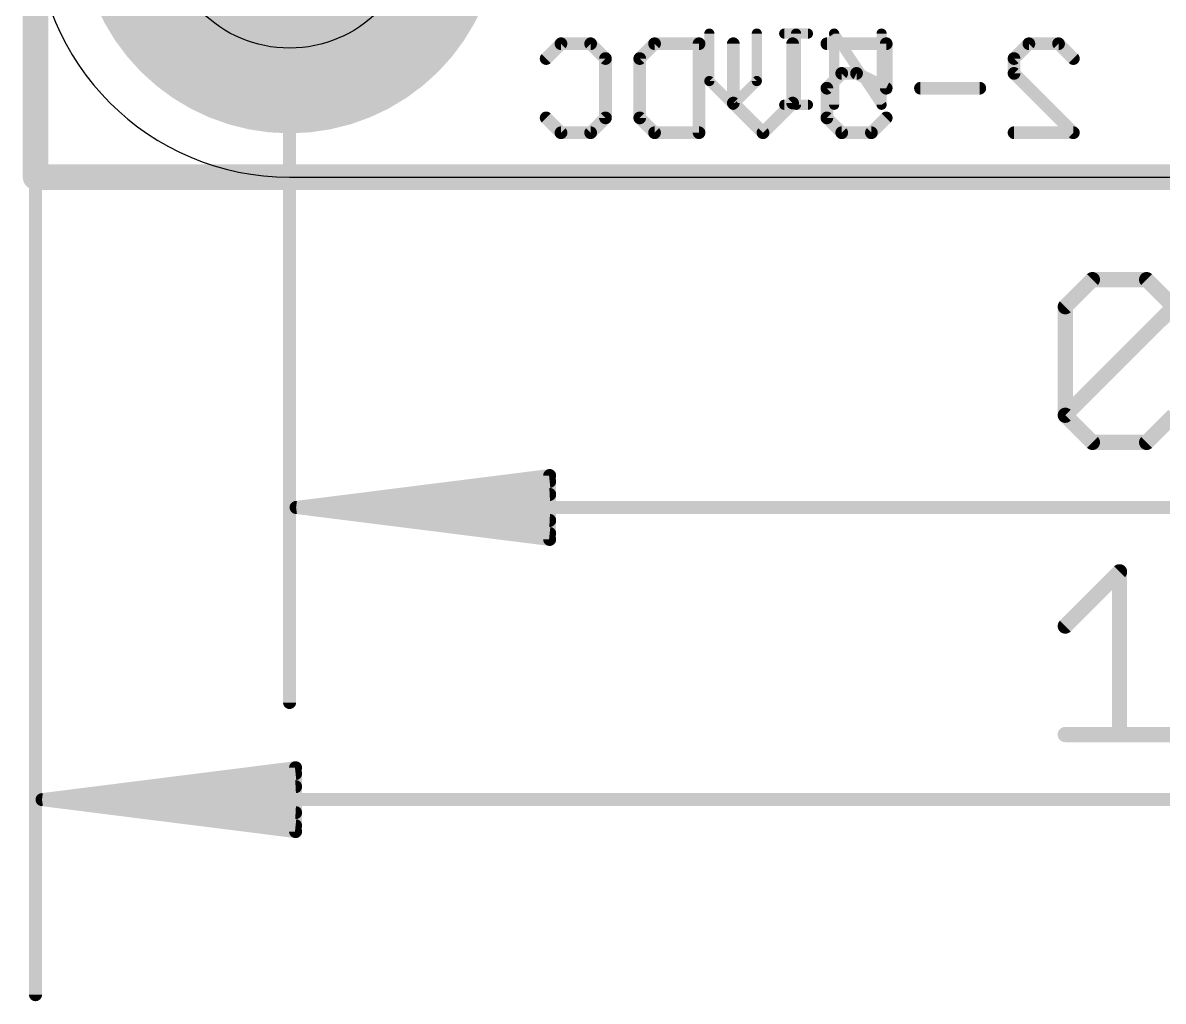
# Model space of a CAD drawing. Extents: x -1.2 to 34.1, y -8.2 to 17.9.
# Drawn here: x -0.13 to 11.27, y -8.24 to 1.54 of the extents above; entities that cross this region are included whole.
import ezdxf

# ---------------------------------------------------------------- set-up
doc = ezdxf.new("R2010")
doc.units = 0
for name, color, linetype in [('1', 12, 'CONTINUOUS'), ('16', 5, 'CONTINUOUS'), ('17', 110, 'CONTINUOUS'), ('20', 53, 'CONTINUOUS'), ('21', 40, 'CONTINUOUS'), ('22', 6, 'CONTINUOUS'), ('29', 253, 'CONTINUOUS'), ('30', 253, 'CONTINUOUS'), ('39', 12, 'CONTINUOUS'), ('40', 132, 'CONTINUOUS'), ('41', 12, 'CONTINUOUS'), ('42', 132, 'CONTINUOUS'), ('44', 253, 'CONTINUOUS'), ('47', 253, 'CONTINUOUS')]:
    doc.layers.add(name, color=color, linetype=linetype)

# ---------------------------------------------------------------- blocks, each defined once
blk = doc.blocks.new('ROUNDP')
at = {"const_width": 0.5}
blk.add_lwpolyline([(0, -0.25, 1), (0, 0.25, 1), (0, -0.25)], format="xyb", dxfattribs=at)

msp = doc.modelspace()

# ---------------------------------------------------------------- linework, layer by layer
at = {"layer": '1', "const_width": 0.254}
for points in [[(0, 0), (0, 17.78)], [(25.4, 0), (0, 0)]]:
    msp.add_lwpolyline(points, dxfattribs=at)
at = {"layer": '1', "const_width": 0.127}
for points in [[(0, 0.0635, 1), (0, -0.0635)], [(-0.0635, 0, 1), (0.0635, 0)]]:
    msp.add_lwpolyline(points, format="xyb", dxfattribs=at)
at = {"layer": '16', "const_width": 0.254}
for points in [[(0, 0), (0, 17.78)], [(25.4, 0), (0, 0)]]:
    msp.add_lwpolyline(points, dxfattribs=at)
at = {"layer": '16', "const_width": 0.127}
for points in [[(0, 0.0635, 1), (0, -0.0635)], [(-0.0635, 0, 1), (0.0635, 0)]]:
    msp.add_lwpolyline(points, format="xyb", dxfattribs=at)
at = {"layer": '20'}
msp.add_line((2.54, 0), (22.86, 0), dxfattribs=at)
msp.add_arc((2.54, 2.54), 2.54, 180, 270, dxfattribs=at)
at = {"layer": '21'}
for points, const_width in [([(2.54, 0.54, 1), (2.54, 4.54, 1), (2.54, 0.54)], 0.2032), ([(6.7618, 1.4357, 1), (6.711, 1.4357)], 0.0508), ([(7.2364, 1.4357, 1), (7.1856, 1.4357)], 0.0508), ([(7.4848, 1.4611, 1), (7.4848, 1.4103)], 0.0508), ([(7.6289, 1.4357, 1), (7.5781, 1.4357)], 0.0508), ([(7.7221, 1.4103, 1), (7.7221, 1.4611)], 0.0508), ([(8.0049, 1.4498, 1), (7.9626, 1.4216)], 0.0508), ([(8.0092, 1.4357, 1), (7.9584, 1.4357)], 0.0508), ([(8.4837, 1.4357, 1), (8.4329, 1.4357)], 0.0508), ([(6.711, 0.9612, 1), (6.7618, 0.9612)], 0.0508), ([(6.7544, 0.9791, 1), (6.7185, 0.9432)], 0.0508), ([(7.1856, 0.9612, 1), (7.2364, 0.9612)], 0.0508), ([(7.2289, 0.9432, 1), (7.193, 0.9791)], 0.0508), ([(6.9557, 0.7419, 1), (6.9916, 0.7059)], 0.0508), ([(6.9557, 0.7059, 1), (6.9916, 0.7419)], 0.0508), ([(7.4848, 0.7493, 1), (7.4848, 0.6985)], 0.0508), ([(7.5781, 0.7239, 1), (7.6289, 0.7239)], 0.0508), ([(7.7221, 0.6985, 1), (7.7221, 0.7493)], 0.0508), ([(7.9584, 0.7239, 1), (8.0092, 0.7239)], 0.0508), ([(8.4329, 0.7239, 1), (8.4837, 0.7239)], 0.0508), ([(8.4372, 0.7098, 1), (8.4794, 0.738)], 0.0508)]:
    msp.add_lwpolyline(points, format="xyb", dxfattribs=dict(at, const_width=const_width))
at = {"layer": '21', "const_width": 0.1016}
for points in [[(6.7364, 1.4357), (6.7364, 0.9612)], [(7.211, 0.9612), (7.211, 1.4357)], [(7.4848, 1.4357), (7.7221, 1.4357)], [(7.6035, 0.7239), (7.6035, 1.4357)], [(7.9838, 0.7239), (7.9838, 1.4357)], [(7.9838, 1.4357), (8.4583, 0.7239)], [(8.4583, 0.7239), (8.4583, 1.4357)], [(6.7364, 0.9612), (6.9737, 0.7239)], [(6.9737, 0.7239), (7.211, 0.9612)], [(7.4848, 0.7239), (7.7221, 0.7239)]]:
    msp.add_lwpolyline(points, dxfattribs=at)
at = {"layer": '22', "const_width": 0.127}
for points in [[(5.1049, 1.186), (5.2532, 1.3343)], [(5.2532, 1.3343), (5.5498, 1.3343)], [(5.5498, 1.3343), (5.6981, 1.186)], [(6.0404, 1.186), (6.1887, 1.3343)], [(6.1887, 1.3343), (6.6336, 1.3343)], [(6.6336, 1.3343), (6.6336, 0.4445)], [(6.9759, 0.7411), (6.9759, 1.3343)], [(7.5691, 1.3343), (7.5691, 0.7411)], [(7.9115, 1.3343), (8.5046, 1.3343)], [(8.5046, 1.3343), (8.5046, 0.8894)], [(9.7825, 1.186), (9.9308, 1.3343)], [(9.9308, 1.3343), (10.2274, 1.3343)], [(10.2274, 1.3343), (10.3757, 1.186)], [(5.6981, 1.186), (5.6981, 0.5928)], [(6.0404, 0.5928), (6.0404, 1.186)], [(9.7825, 1.0377), (9.7825, 1.186)], [(8.0598, 1.0377), (7.9115, 0.8894)], [(8.2081, 1.0377), (8.0598, 1.0377)], [(8.5046, 0.8894), (8.2081, 1.0377)], [(10.3757, 0.4445), (9.7825, 1.0377)], [(7.9115, 0.8894), (7.9115, 0.5928)], [(9.4402, 0.8894), (8.847, 0.8894)], [(7.2725, 0.4445), (6.9759, 0.7411)], [(7.5691, 0.7411), (7.2725, 0.4445)], [(5.2532, 0.4445), (5.1049, 0.5928)], [(5.6981, 0.5928), (5.5498, 0.4445)], [(6.1887, 0.4445), (6.0404, 0.5928)], [(7.9115, 0.5928), (8.0598, 0.4445)], [(8.3563, 0.4445), (8.5046, 0.5928)], [(5.5498, 0.4445), (5.2532, 0.4445)], [(6.6336, 0.4445), (6.1887, 0.4445)], [(8.0598, 0.4445), (8.3563, 0.4445)], [(9.7825, 0.4445), (10.3757, 0.4445)]]:
    msp.add_lwpolyline(points, dxfattribs=at)
at = {"layer": '22', "const_width": 0.0635}
for points in [[(5.2532, 1.366, 1), (5.2532, 1.3025)], [(5.2757, 1.3118, 1), (5.2307, 1.3567)], [(5.5722, 1.3567, 1), (5.5273, 1.3118)], [(5.5498, 1.3025, 1), (5.5498, 1.366)], [(6.1887, 1.366, 1), (6.1887, 1.3025)], [(6.2112, 1.3118, 1), (6.1663, 1.3567)], [(6.6653, 1.3343, 1), (6.6018, 1.3343)], [(6.6336, 1.3025, 1), (6.6336, 1.366)], [(7.0077, 1.3343, 1), (6.9442, 1.3343)], [(7.6009, 1.3343, 1), (7.5374, 1.3343)], [(7.9115, 1.366, 1), (7.9115, 1.3025)], [(8.5364, 1.3343, 1), (8.4729, 1.3343)], [(8.5046, 1.3025, 1), (8.5046, 1.366)], [(9.9308, 1.366, 1), (9.9308, 1.3025)], [(9.9532, 1.3118, 1), (9.9083, 1.3567)], [(10.2498, 1.3567, 1), (10.2049, 1.3118)], [(10.2274, 1.3025, 1), (10.2274, 1.366)], [(5.0825, 1.2084, 1), (5.1274, 1.1635)], [(5.7298, 1.186, 1), (5.6663, 1.186)], [(5.6756, 1.1635, 1), (5.7205, 1.2084)], [(6.0722, 1.186, 1), (6.0087, 1.186)], [(6.018, 1.2084, 1), (6.0629, 1.1635)], [(9.76, 1.2084, 1), (9.805, 1.1635)], [(9.8143, 1.186, 1), (9.7508, 1.186)], [(10.3532, 1.1635, 1), (10.3981, 1.2084)], [(8.0598, 1.0694, 1), (8.0598, 1.0059)], [(8.0822, 1.0152, 1), (8.0373, 1.0601)], [(8.2222, 1.0661, 1), (8.1939, 1.0093)], [(8.2081, 1.0059, 1), (8.2081, 1.0694)], [(9.805, 1.0601, 1), (9.76, 1.0152)], [(9.7508, 1.0377, 1), (9.8143, 1.0377)], [(7.9432, 0.8894, 1), (7.8797, 0.8894)], [(7.889, 0.9118, 1), (7.9339, 0.8669)], [(8.4729, 0.8894, 1), (8.5364, 0.8894)], [(8.4904, 0.861, 1), (8.5188, 0.9178)], [(8.847, 0.9211, 1), (8.847, 0.8576)], [(9.4402, 0.8576, 1), (9.4402, 0.9211)], [(6.9984, 0.7635, 1), (6.9535, 0.7186)], [(7.5916, 0.7186, 1), (7.5467, 0.7635)], [(6.9442, 0.7411, 1), (7.0077, 0.7411)], [(7.5374, 0.7411, 1), (7.6009, 0.7411)], [(5.1274, 0.6152, 1), (5.0825, 0.5703)], [(5.6663, 0.5928, 1), (5.7298, 0.5928)], [(5.7205, 0.5703, 1), (5.6756, 0.6152)], [(6.0629, 0.6152, 1), (6.018, 0.5703)], [(6.0087, 0.5928, 1), (6.0722, 0.5928)], [(7.8797, 0.5928, 1), (7.9432, 0.5928)], [(7.9339, 0.6152, 1), (7.889, 0.5703)], [(8.5271, 0.5703, 1), (8.4822, 0.6152)], [(5.2532, 0.4763, 1), (5.2532, 0.4128)], [(5.2307, 0.422, 1), (5.2757, 0.467)], [(5.5273, 0.467, 1), (5.5722, 0.422)], [(5.5498, 0.4128, 1), (5.5498, 0.4763)], [(6.1887, 0.4763, 1), (6.1887, 0.4128)], [(6.1663, 0.422, 1), (6.2112, 0.467)], [(6.6018, 0.4445, 1), (6.6653, 0.4445)], [(6.6336, 0.4128, 1), (6.6336, 0.4763)], [(7.2501, 0.467, 1), (7.295, 0.422)], [(7.2501, 0.422, 1), (7.295, 0.467)], [(8.0598, 0.4763, 1), (8.0598, 0.4128)], [(8.0373, 0.422, 1), (8.0822, 0.467)], [(8.3339, 0.467, 1), (8.3788, 0.422)], [(8.3563, 0.4128, 1), (8.3563, 0.4763)], [(9.7825, 0.4763, 1), (9.7825, 0.4128)], [(10.3532, 0.422, 1), (10.3981, 0.467)], [(10.3757, 0.4128, 1), (10.3757, 0.4763)]]:
    msp.add_lwpolyline(points, format="xyb", dxfattribs=at)
at = {"layer": '39', "const_width": 2.032}
msp.add_lwpolyline([(2.54, 1.54, 1), (2.54, 3.54, 1), (2.54, 1.54)], format="xyb", dxfattribs=at)
at = {"layer": '40', "const_width": 2.032}
msp.add_lwpolyline([(2.54, 1.54, 1), (2.54, 3.54, 1), (2.54, 1.54)], format="xyb", dxfattribs=at)
at = {"layer": '41', "const_width": 2.032}
msp.add_lwpolyline([(2.54, 1.54, 1), (2.54, 3.54, 1), (2.54, 1.54)], format="xyb", dxfattribs=at)
at = {"layer": '42', "const_width": 2.032}
msp.add_lwpolyline([(2.54, 1.54, 1), (2.54, 3.54, 1), (2.54, 1.54)], format="xyb", dxfattribs=at)
at = {"layer": '44'}
msp.add_circle((2.54, 2.54), 1.25, dxfattribs=at)
at = {"layer": '47'}
for points, const_width in [([(0, 6.223), (0, -8.173)], 0.13), ([(2.54, 2.54), (2.54, -5.252)], 0.13), ([(10.2948, -1.2955), (10.566, -1.0243)], 0.1524), ([(10.566, -1.0243), (11.1083, -1.0243)], 0.1524), ([(11.1083, -1.0243), (11.3795, -1.2955)], 0.1524), ([(10.2948, -2.3801), (10.2948, -1.2955)], 0.1524), ([(10.2948, -2.3801), (11.3795, -1.2955)], 0.1524), ([(10.566, -2.6513), (10.2948, -2.3801)], 0.1524), ([(11.3795, -2.3801), (11.1083, -2.6513)], 0.1524), ([(11.1083, -2.6513), (10.566, -2.6513)], 0.1524), ([(2.605, -3.302), (5.14, -2.9828)], 0.13), ([(5.14, -2.9828), (5.14, -3.6212)], 0.13), ([(2.605, -3.302), (5.14, -3.042)], 0.13), ([(2.605, -3.302), (5.14, -3.172)], 0.13), ([(22.795, -3.302), (2.605, -3.302)], 0.13), ([(5.14, -3.6212), (2.605, -3.302)], 0.13), ([(5.14, -3.432), (2.605, -3.302)], 0.13), ([(5.14, -3.562), (2.605, -3.302)], 0.13), ([(10.2948, -4.4876), (10.8371, -3.9453)], 0.1524), ([(10.8371, -3.9453), (10.8371, -5.5723)], 0.1524), ([(10.2948, -5.5723), (11.3795, -5.5723)], 0.1524), ([(0.065, -6.223), (2.6, -5.9038)], 0.13), ([(0.065, -6.223), (2.6, -5.963)], 0.13), ([(2.6, -5.9038), (2.6, -6.5422)], 0.13), ([(0.065, -6.223), (2.6, -6.093)], 0.13), ([(25.335, -6.223), (0.065, -6.223)], 0.13), ([(2.6, -6.5422), (0.065, -6.223)], 0.13), ([(2.6, -6.353), (0.065, -6.223)], 0.13), ([(2.6, -6.483), (0.065, -6.223)], 0.13)]:
    msp.add_lwpolyline(points, dxfattribs=dict(at, const_width=const_width))
for points, const_width in [([(10.566, -0.9862, 1), (10.566, -1.0624)], 0.0762), ([(10.5929, -1.0513, 1), (10.539, -0.9974)], 0.0762), ([(11.1352, -0.9974, 1), (11.0814, -1.0513)], 0.0762), ([(11.1083, -1.0624, 1), (11.1083, -0.9862)], 0.0762), ([(10.3329, -1.2955, 1), (10.2567, -1.2955)], 0.0762), ([(10.2679, -1.2685, 1), (10.3218, -1.3224)], 0.0762), ([(10.3218, -2.3532, 1), (10.2679, -2.4071)], 0.0762), ([(10.2679, -2.3532, 1), (10.3218, -2.4071)], 0.0762), ([(10.2567, -2.3801, 1), (10.3329, -2.3801)], 0.0762), ([(10.566, -2.6132, 1), (10.566, -2.6894)], 0.0762), ([(10.539, -2.6782, 1), (10.5929, -2.6244)], 0.0762), ([(11.0814, -2.6244, 1), (11.1352, -2.6782)], 0.0762), ([(11.1083, -2.6894, 1), (11.1083, -2.6132)], 0.0762), ([(5.1725, -2.9828, 1), (5.1075, -2.9828)], 0.065), ([(5.1441, -3.015, 1), (5.1359, -2.9505)], 0.065), ([(5.1433, -3.0743, 1), (5.1367, -3.0097)], 0.065), ([(5.1417, -3.2045, 1), (5.1383, -3.1395)], 0.065), ([(2.605, -3.2695, 1), (2.605, -3.3345)], 0.065), ([(2.6091, -3.2698, 1), (2.6009, -3.3342)], 0.065), ([(2.6033, -3.2695, 1), (2.6067, -3.3345)], 0.065), ([(2.6067, -3.2695, 1), (2.6033, -3.3345)], 0.065), ([(2.6083, -3.2697, 1), (2.6017, -3.3343)], 0.065), ([(2.6017, -3.2697, 1), (2.6083, -3.3343)], 0.065), ([(2.6009, -3.2698, 1), (2.6091, -3.3342)], 0.065), ([(5.1383, -3.4645, 1), (5.1417, -3.3995)], 0.065), ([(5.1367, -3.5943, 1), (5.1433, -3.5297)], 0.065), ([(5.1075, -3.6212, 1), (5.1725, -3.6212)], 0.065), ([(5.1359, -3.6535, 1), (5.1441, -3.589)], 0.065), ([(10.8752, -3.9453, 1), (10.799, -3.9453)], 0.0762), ([(10.8641, -3.9723, 1), (10.8102, -3.9184)], 0.0762), ([(10.2679, -4.4607, 1), (10.3218, -4.5146)], 0.0762), ([(2.5075, -5.252, 1), (2.5725, -5.252)], 0.065), ([(10.2948, -5.5342, 1), (10.2948, -5.6104)], 0.0762), ([(10.799, -5.5723, 1), (10.8752, -5.5723)], 0.0762), ([(2.6325, -5.9038, 1), (2.5675, -5.9038)], 0.065), ([(2.6041, -5.936, 1), (2.5959, -5.8715)], 0.065), ([(2.6033, -5.9953, 1), (2.5967, -5.9307)], 0.065), ([(2.6017, -6.1255, 1), (2.5983, -6.0605)], 0.065), ([(0.065, -6.1905, 1), (0.065, -6.2555)], 0.065), ([(0.0691, -6.1908, 1), (0.0609, -6.2552)], 0.065), ([(0.0633, -6.1905, 1), (0.0667, -6.2555)], 0.065), ([(0.0667, -6.1905, 1), (0.0633, -6.2555)], 0.065), ([(0.0683, -6.1907, 1), (0.0617, -6.2553)], 0.065), ([(0.0617, -6.1907, 1), (0.0683, -6.2553)], 0.065), ([(0.0609, -6.1908, 1), (0.0691, -6.2552)], 0.065), ([(2.5983, -6.3855, 1), (2.6017, -6.3205)], 0.065), ([(2.5959, -6.5745, 1), (2.6041, -6.51)], 0.065), ([(2.5967, -6.5153, 1), (2.6033, -6.4507)], 0.065), ([(2.5675, -6.5422, 1), (2.6325, -6.5422)], 0.065), ([(-0.0325, -8.173, 1), (0.0325, -8.173)], 0.065)]:
    msp.add_lwpolyline(points, format="xyb", dxfattribs=dict(at, const_width=const_width))

# ---------------------------------------------------------------- block references
at = {"layer": '17', "xscale": 3.516, "yscale": 3.516}
msp.add_blockref('ROUNDP', (2.54, 2.54), dxfattribs=at)
msp.add_blockref('ROUNDP', (2.54, 2.54), dxfattribs=at)
at = {"layer": '29', "xscale": 3.6176, "yscale": 3.6176}
msp.add_blockref('ROUNDP', (2.54, 2.54), dxfattribs=at)
at = {"layer": '30', "xscale": 3.6176, "yscale": 3.6176}
msp.add_blockref('ROUNDP', (2.54, 2.54), dxfattribs=at)

doc.saveas('drawing.dxf')
